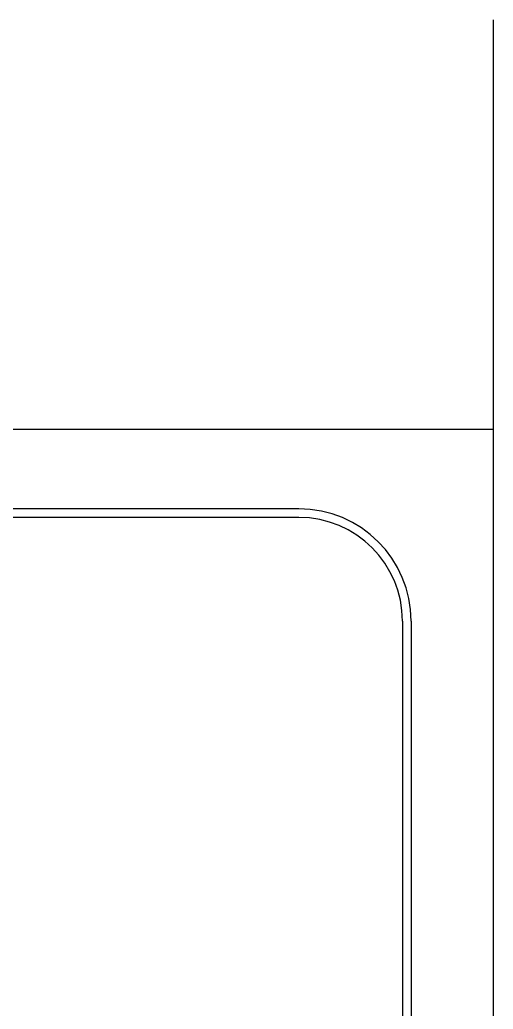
# Model space of a CAD drawing. Header units: inches. Extents: x -3240 to 2438, y -1045 to 802.
# Drawn here: x 34 to 363, y 114 to 802 of the extents above; entities that cross this region are included whole.
import ezdxf

# ---------------------------------------------------------------- set-up
doc = ezdxf.new("R2010")
doc.units = ezdxf.units.IN
doc.header["$LTSCALE"] = 4
doc.header["$MEASUREMENT"] = 0
doc.layers.add('A-NOTE-REF', color=8, linetype='CONTINUOUS', lineweight=15)
doc.layers.add('C-GRND', color=5, linetype='CONTINUOUS', lineweight=25)

# ---------------------------------------------------------------- blocks, each defined once
blk = doc.blocks.new('P-BASESITE')
at = {"layer": 'C-GRND'}
for p, q in [((363, 801.67166), (363, -1037.02685)), ((363, 516.9726), (-1248.3956, 516.9726)), ((228, 462), (-1196.08509, 462)), ((228, 456), (-1196.08509, 456)), ((300, 384), (300, -1037.02685)), ((306, 384), (306, -1037.02685))]:
    blk.add_line(p, q, dxfattribs=at)
for radius in [78, 72]:
    blk.add_arc((228, 384), radius, 0, 90, dxfattribs=at)

msp = doc.modelspace()

# ---------------------------------------------------------------- block references
at = {"layer": 'A-NOTE-REF'}
msp.add_blockref('P-BASESITE', (0, 0), dxfattribs=at)

doc.saveas('drawing.dxf')
